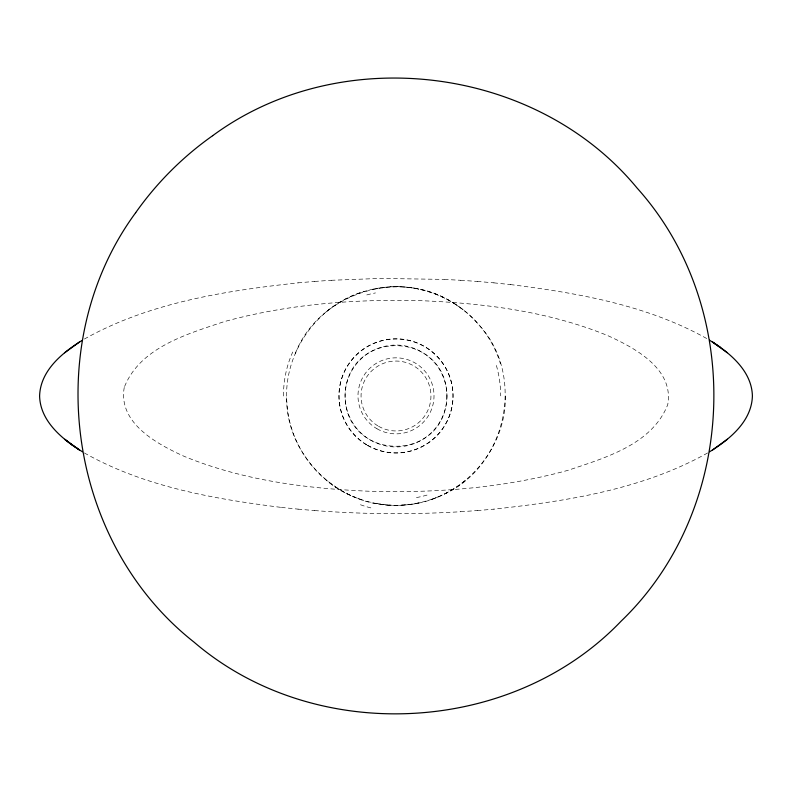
<?xml version="1.0" encoding="UTF-8"?>
<svg xmlns="http://www.w3.org/2000/svg" width="792" height="792" viewBox="0 0 792 792"><rect width="100%" height="100%" fill="white"/><g stroke="black" fill="none" stroke-linecap="round" stroke-linejoin="round"><path stroke-width="0.59" stroke-dasharray="3.96 2.97" d="M479.863 325.908C526.67 377.675 505.405 468.834 441.372 495.436M350.628 495.436C314.968 479.566 289.654 443.302 287.021 404.365C282.2 354.588 316.493 305.019 364.429 291.367M505.326 396C506.593 451.292 459.825 501.752 404.702 504.959M295.317 353.46C318.691 293.02 399.871 267.458 453.737 303.197M326.571 311.583C351.846 290.585 386.852 282.041 418.948 289.13M465.538 480.328C455.123 488.872 443.154 495.525 430.363 499.752M84.378 339.045C149.47 302.574 224.977 290.822 298.198 282.853M707.622 452.955C642.53 489.426 567.023 501.178 493.802 509.147M439.006 496.485C423.215 503.207 405.86 506.246 388.724 505.058M418.631 502.93C386.575 509.909 351.658 501.346 326.462 480.328M373.557 289.03C411.167 280.734 452.41 294.525 477.734 323.433M314.592 510.563C363.182 514.295 412.028 514.652 460.677 511.731L460.825 511.711M297.97 282.863L314.78 281.417M477.22 510.583L494.03 509.137M314.592 281.437L331.323 280.269M460.677 511.731L477.408 510.563M403.276 505.058C342.421 510.86 284.981 457.093 286.674 396M331.175 280.289L380.15 278.428L444.233 279.398M444.342 279.418L460.825 280.289M510.365 284.566L510.622 284.585C578.2 293.089 647.608 305.148 707.622 339.045M84.378 452.955C144.391 486.852 213.8 498.91 281.378 507.415L281.635 507.434M460.677 280.269L477.408 281.437M477.22 281.417L494.03 282.863M387.298 504.959L373.369 502.93M297.97 509.137L314.78 510.583M493.802 282.853L510.622 284.585M281.378 507.415L298.198 509.147M420.77 289.545C458.004 297.841 489.505 327.185 500.425 363.736M361.637 499.752L352.994 496.485M455.133 304.078L463.241 309.83M496.386 365.439A92.624 73.399 86.8 0 1 500.732 395.911M366.765 294.941A96 66.221 6.1 0 1 375.497 292.931M283.487 396.03A95.802 85.576 -89.7 0 1 292.743 351.995M370.854 507.89A97.772 76.022 -13.6 0 1 358.588 504.029M427.037 495.079A97.772 65.924 5.6 0 1 415.958 497.683M446.945 396C445.51 464.726 343.015 462.092 345.124 393.377C349.361 328.145 446.074 330.64 446.945 396A50.945 50.945 0 0 1 370.527 440.114A50.945 50.945 0 0 1 370.527 351.886A50.945 50.945 0 0 1 446.945 396M124.255 387.397C117.83 423.057 157.014 444.035 184.17 456.34C243.411 480.704 307.92 488.753 371.488 491.337C437.481 493.07 504.148 487.862 567.973 470.319C604.969 457.865 652.113 444.589 667.745 404.603C674.17 368.943 634.986 347.965 607.83 335.659C548.589 311.296 484.08 303.247 420.512 300.663C354.519 298.93 287.852 304.138 224.027 321.681C187.031 334.135 139.887 347.411 124.255 387.397M367.488 445.381A57.024 57.024 0 0 0 453.024 396A57.024 57.024 0 0 0 367.488 346.619A57.024 57.024 0 0 0 367.488 445.381M378.526 426.264A34.947 34.947 0 0 0 430.947 396A34.947 34.947 0 0 0 378.526 365.736A34.947 34.947 0 0 0 378.526 426.264M367.488 445.233A57.024 57.024 0 0 0 453.024 395.842A57.024 57.024 0 0 0 367.488 346.46A57.024 57.024 0 0 0 367.488 445.233M376.992 428.769A38.016 38.016 0 0 0 434.016 395.842A38.016 38.016 0 0 0 376.992 362.924A38.016 38.016 0 0 0 376.992 428.769"/><path stroke-width="1.19" d="M135.689 212.672C39.63 343.322 66.587 541.817 194.02 642.114C314.563 745.549 511.305 735.887 621.136 621.136C738.124 508.83 745.5 308.642 637.085 188.041C535.996 65.518 340.501 41.412 212.672 135.689M135.689 212.672C156.697 182.853 182.853 156.697 212.672 135.689M82.437 340.204C62.479 352.549 40.333 370.498 39.6 396C40.174 420.235 60.608 437.758 79.418 449.945L64.756 439.312L71.577 444.619M709.563 451.796C729.521 439.451 751.667 421.502 752.4 396C751.826 371.765 731.392 354.242 712.582 342.055L727.244 352.688M64.627 352.767L79.537 341.956M727.373 439.233L712.463 450.044M709.563 340.204L720.294 347.282M82.437 451.796L71.706 444.718"/></g></svg>
